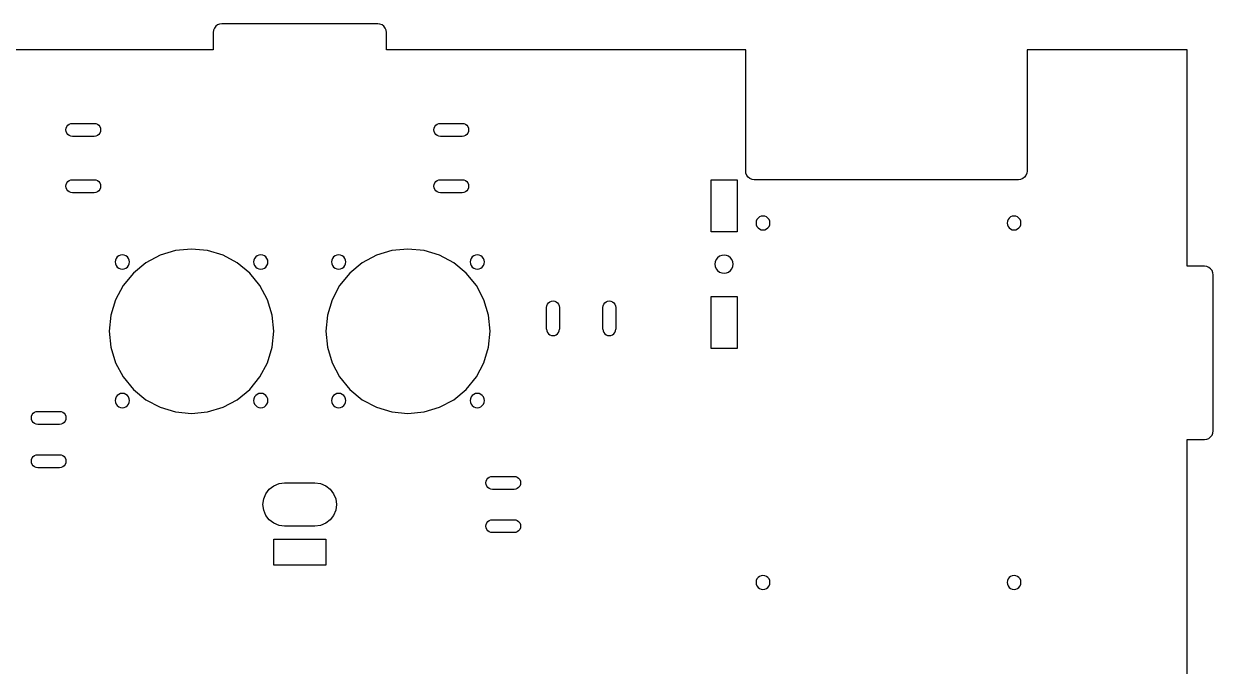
# Model space of a CAD drawing. Header units: metres. Extents: x 1328 to 1750, y -1560 to -1144.
# Drawn here: x 1475.1 to 1749.9, y -1292.3 to -1143.9 of the extents above; entities that cross this region are included whole.
import ezdxf

# ---------------------------------------------------------------- set-up
doc = ezdxf.new("R2010")
doc.units = ezdxf.units.M

msp = doc.modelspace()

# ---------------------------------------------------------------- linework, layer by layer
for p, q in [((1518.97, -1145.4, 0), (1518.9, -1145.92, 0)), ((1519.17, -1144.92, 0), (1518.97, -1145.4, 0)), ((1519.49, -1144.5, 0), (1519.17, -1144.92, 0)), ((1519.9, -1144.19, 0), (1519.49, -1144.5, 0)), ((1520.38, -1143.99, 0), (1519.9, -1144.19, 0)), ((1520.9, -1143.92, 0), (1520.38, -1143.99, 0)), ((1556.9, -1143.92, 0), (1520.9, -1143.92, 0)), ((1557.42, -1143.99, 0), (1556.9, -1143.92, 0)), ((1557.9, -1144.19, 0), (1557.42, -1143.99, 0)), ((1558.31, -1144.5, 0), (1557.9, -1144.19, 0)), ((1558.63, -1144.92, 0), (1558.31, -1144.5, 0)), ((1558.83, -1145.4, 0), (1558.63, -1144.92, 0)), ((1558.9, -1145.92, 0), (1558.83, -1145.4, 0)), ((1518.9, -1145.92, 0), (1518.9, -1149.92, 0)), ((1558.9, -1149.92, 0), (1558.9, -1145.92, 0)), ((1518.9, -1149.92, 0), (1333.9, -1149.92)), ((1641.9, -1149.92, 0), (1558.9, -1149.92, 0)), ((1641.9, -1177.92, 0), (1641.9, -1149.92, 0)), ((1743.9, -1149.92, 0), (1706.9, -1149.92, 0)), ((1706.9, -1149.92, 0), (1706.9, -1177.92, 0)), ((1743.9, -1199.92, 0), (1743.9, -1149.92, 0)), ((1484.95, -1168.03), (1485.1, -1167.67)), ((1485.1, -1167.67), (1485.34, -1167.36)), ((1485.34, -1167.36), (1485.65, -1167.12)), ((1485.65, -1167.12), (1486.01, -1166.97)), ((1486.01, -1166.97), (1486.4, -1166.92)), ((1486.4, -1166.92), (1491.4, -1166.92)), ((1491.4, -1166.92), (1491.79, -1166.97, 0)), ((1491.79, -1166.97, 0), (1492.15, -1167.12, 0)), ((1492.15, -1167.12, 0), (1492.46, -1167.36, 0)), ((1492.46, -1167.36, 0), (1492.7, -1167.67, 0)), ((1492.7, -1167.67, 0), (1492.85, -1168.03, 0)), ((1569.95, -1168.03, 0), (1570.1, -1167.67, 0)), ((1570.1, -1167.67, 0), (1570.34, -1167.36, 0)), ((1570.34, -1167.36, 0), (1570.65, -1167.12, 0)), ((1570.65, -1167.12, 0), (1571.01, -1166.97, 0)), ((1571.01, -1166.97, 0), (1571.4, -1166.92, 0)), ((1571.4, -1166.92, 0), (1576.4, -1166.92, 0)), ((1576.4, -1166.92, 0), (1576.79, -1166.97, 0)), ((1576.79, -1166.97, 0), (1577.15, -1167.12, 0)), ((1577.15, -1167.12, 0), (1577.46, -1167.36, 0)), ((1577.46, -1167.36, 0), (1577.7, -1167.67, 0)), ((1577.7, -1167.67, 0), (1577.85, -1168.03, 0)), ((1484.9, -1168.42), (1484.95, -1168.03)), ((1484.95, -1168.81), (1484.9, -1168.42)), ((1485.1, -1169.17), (1484.95, -1168.81)), ((1485.34, -1169.48), (1485.1, -1169.17)), ((1485.65, -1169.72), (1485.34, -1169.48)), ((1486.01, -1169.87), (1485.65, -1169.72)), ((1486.4, -1169.92), (1486.01, -1169.87)), ((1491.4, -1169.92), (1486.4, -1169.92)), ((1491.79, -1169.87, 0), (1491.4, -1169.92)), ((1492.15, -1169.72, 0), (1491.79, -1169.87, 0)), ((1492.46, -1169.48, 0), (1492.15, -1169.72, 0)), ((1492.7, -1169.17, 0), (1492.46, -1169.48, 0)), ((1492.85, -1168.81, 0), (1492.7, -1169.17, 0)), ((1492.85, -1168.03, 0), (1492.9, -1168.42, 0)), ((1492.9, -1168.42, 0), (1492.85, -1168.81, 0)), ((1569.9, -1168.42, 0), (1569.95, -1168.03, 0)), ((1569.95, -1168.81, 0), (1569.9, -1168.42, 0)), ((1570.1, -1169.17, 0), (1569.95, -1168.81, 0)), ((1570.34, -1169.48, 0), (1570.1, -1169.17, 0)), ((1570.65, -1169.72, 0), (1570.34, -1169.48, 0)), ((1571.01, -1169.87, 0), (1570.65, -1169.72, 0)), ((1571.4, -1169.92, 0), (1571.01, -1169.87, 0)), ((1576.4, -1169.92, 0), (1571.4, -1169.92, 0)), ((1576.79, -1169.87, 0), (1576.4, -1169.92, 0)), ((1577.15, -1169.72, 0), (1576.79, -1169.87, 0)), ((1577.46, -1169.48, 0), (1577.15, -1169.72, 0)), ((1577.7, -1169.17, 0), (1577.46, -1169.48, 0)), ((1577.85, -1168.81, 0), (1577.7, -1169.17, 0)), ((1577.85, -1168.03, 0), (1577.9, -1168.42, 0)), ((1577.9, -1168.42, 0), (1577.85, -1168.81, 0)), ((1641.97, -1178.43, 0), (1641.9, -1177.92, 0)), ((1642.17, -1178.92, 0), (1641.97, -1178.43, 0)), ((1706.83, -1178.43, 0), (1706.63, -1178.92, 0)), ((1706.9, -1177.92, 0), (1706.83, -1178.43, 0)), ((1484.9, -1181.42), (1484.95, -1181.03)), ((1484.95, -1181.81), (1484.9, -1181.42)), ((1484.95, -1181.03), (1485.1, -1180.67)), ((1485.1, -1180.67), (1485.34, -1180.36)), ((1485.34, -1180.36), (1485.65, -1180.12)), ((1485.65, -1180.12), (1486.01, -1179.97)), ((1486.01, -1179.97), (1486.4, -1179.92)), ((1486.4, -1179.92), (1491.4, -1179.92)), ((1491.4, -1179.92), (1491.79, -1179.97, 0)), ((1491.79, -1179.97, 0), (1492.15, -1180.12, 0)), ((1492.15, -1180.12, 0), (1492.46, -1180.36, 0)), ((1492.46, -1180.36, 0), (1492.7, -1180.67, 0)), ((1492.7, -1180.67, 0), (1492.85, -1181.03, 0)), ((1492.85, -1181.03, 0), (1492.9, -1181.42, 0)), ((1492.9, -1181.42, 0), (1492.85, -1181.81, 0)), ((1569.9, -1181.42, 0), (1569.95, -1181.03, 0)), ((1569.95, -1181.81, 0), (1569.9, -1181.42, 0)), ((1569.95, -1181.03, 0), (1570.1, -1180.67, 0)), ((1570.1, -1180.67, 0), (1570.34, -1180.36, 0)), ((1570.34, -1180.36, 0), (1570.65, -1180.12, 0)), ((1570.65, -1180.12, 0), (1571.01, -1179.97, 0)), ((1571.01, -1179.97, 0), (1571.4, -1179.92, 0)), ((1571.4, -1179.92, 0), (1576.4, -1179.92, 0)), ((1576.4, -1179.92, 0), (1576.79, -1179.97, 0)), ((1576.79, -1179.97, 0), (1577.15, -1180.12, 0)), ((1577.15, -1180.12, 0), (1577.46, -1180.36, 0)), ((1577.46, -1180.36, 0), (1577.7, -1180.67, 0)), ((1577.7, -1180.67, 0), (1577.85, -1181.03, 0)), ((1577.85, -1181.03, 0), (1577.9, -1181.42, 0)), ((1577.9, -1181.42, 0), (1577.85, -1181.81, 0)), ((1633.9, -1191.92, 0), (1633.9, -1179.92, 0)), ((1633.9, -1179.92, 0), (1639.9, -1179.92, 0)), ((1639.9, -1179.92, 0), (1639.9, -1191.92, 0)), ((1642.49, -1179.33, 0), (1642.17, -1178.92, 0)), ((1642.9, -1179.65, 0), (1642.49, -1179.33, 0)), ((1643.38, -1179.85, 0), (1642.9, -1179.65, 0)), ((1643.9, -1179.92, 0), (1643.38, -1179.85, 0)), ((1704.9, -1179.92, 0), (1643.9, -1179.92, 0)), ((1705.42, -1179.85, 0), (1704.9, -1179.92, 0)), ((1705.9, -1179.65, 0), (1705.42, -1179.85, 0)), ((1706.31, -1179.33, 0), (1705.9, -1179.65, 0)), ((1706.63, -1178.92, 0), (1706.31, -1179.33, 0)), ((1485.1, -1182.17), (1484.95, -1181.81)), ((1485.34, -1182.48), (1485.1, -1182.17)), ((1485.65, -1182.72), (1485.34, -1182.48)), ((1486.01, -1182.87), (1485.65, -1182.72)), ((1486.4, -1182.92), (1486.01, -1182.87)), ((1491.4, -1182.92), (1486.4, -1182.92)), ((1491.79, -1182.87, 0), (1491.4, -1182.92)), ((1492.15, -1182.72, 0), (1491.79, -1182.87, 0)), ((1492.46, -1182.48, 0), (1492.15, -1182.72, 0)), ((1492.7, -1182.17, 0), (1492.46, -1182.48, 0)), ((1492.85, -1181.81, 0), (1492.7, -1182.17, 0)), ((1570.1, -1182.17, 0), (1569.95, -1181.81, 0)), ((1570.34, -1182.48, 0), (1570.1, -1182.17, 0)), ((1570.65, -1182.72, 0), (1570.34, -1182.48, 0)), ((1571.01, -1182.87, 0), (1570.65, -1182.72, 0)), ((1571.4, -1182.92, 0), (1571.01, -1182.87, 0)), ((1576.4, -1182.92, 0), (1571.4, -1182.92, 0)), ((1576.79, -1182.87, 0), (1576.4, -1182.92, 0)), ((1577.15, -1182.72, 0), (1576.79, -1182.87, 0)), ((1577.46, -1182.48, 0), (1577.15, -1182.72, 0)), ((1577.7, -1182.17, 0), (1577.46, -1182.48, 0)), ((1577.85, -1181.81, 0), (1577.7, -1182.17, 0)), ((1644.35, -1189.5, 0), (1644.3, -1189.92, 0)), ((1644.51, -1189.12, 0), (1644.35, -1189.5, 0)), ((1644.77, -1188.79, 0), (1644.51, -1189.12, 0)), ((1645.1, -1188.53, 0), (1644.77, -1188.79, 0)), ((1645.49, -1188.37, 0), (1645.1, -1188.53, 0)), ((1645.9, -1188.32, 0), (1645.49, -1188.37, 0)), ((1646.31, -1188.37, 0), (1645.9, -1188.32, 0)), ((1646.7, -1188.53, 0), (1646.31, -1188.37, 0)), ((1647.03, -1188.79, 0), (1646.7, -1188.53, 0)), ((1647.29, -1189.12, 0), (1647.03, -1188.79, 0)), ((1647.45, -1189.5, 0), (1647.29, -1189.12, 0)), ((1647.5, -1189.92, 0), (1647.45, -1189.5, 0)), ((1702.35, -1189.5, 0), (1702.3, -1189.92, 0)), ((1702.51, -1189.12, 0), (1702.35, -1189.5, 0)), ((1702.77, -1188.79, 0), (1702.51, -1189.12, 0)), ((1703.1, -1188.53, 0), (1702.77, -1188.79, 0)), ((1703.49, -1188.37, 0), (1703.1, -1188.53, 0)), ((1703.9, -1188.32, 0), (1703.49, -1188.37, 0)), ((1704.31, -1188.37, 0), (1703.9, -1188.32, 0)), ((1704.7, -1188.53, 0), (1704.31, -1188.37, 0)), ((1705.03, -1188.79, 0), (1704.7, -1188.53, 0)), ((1705.29, -1189.12, 0), (1705.03, -1188.79, 0)), ((1705.45, -1189.5, 0), (1705.29, -1189.12, 0)), ((1705.5, -1189.92, 0), (1705.45, -1189.5, 0)), ((1639.9, -1191.92, 0), (1633.9, -1191.92, 0)), ((1644.3, -1189.92, 0), (1644.35, -1190.33, 0)), ((1644.35, -1190.33, 0), (1644.51, -1190.72, 0)), ((1644.51, -1190.72, 0), (1644.77, -1191.05, 0)), ((1644.77, -1191.05, 0), (1645.1, -1191.3, 0)), ((1645.1, -1191.3, 0), (1645.49, -1191.46, 0)), ((1645.49, -1191.46, 0), (1645.9, -1191.52, 0)), ((1645.9, -1191.52, 0), (1646.31, -1191.46, 0)), ((1646.31, -1191.46, 0), (1646.7, -1191.3, 0)), ((1646.7, -1191.3, 0), (1647.03, -1191.05, 0)), ((1647.03, -1191.05, 0), (1647.29, -1190.72, 0)), ((1647.29, -1190.72, 0), (1647.45, -1190.33, 0)), ((1647.45, -1190.33, 0), (1647.5, -1189.92, 0)), ((1702.3, -1189.92, 0), (1702.35, -1190.33, 0)), ((1702.35, -1190.33, 0), (1702.51, -1190.72, 0)), ((1702.51, -1190.72, 0), (1702.77, -1191.05, 0)), ((1702.77, -1191.05, 0), (1703.1, -1191.3, 0)), ((1703.1, -1191.3, 0), (1703.49, -1191.46, 0)), ((1703.49, -1191.46, 0), (1703.9, -1191.52, 0)), ((1703.9, -1191.52, 0), (1704.31, -1191.46, 0)), ((1704.31, -1191.46, 0), (1704.7, -1191.3, 0)), ((1704.7, -1191.3, 0), (1705.03, -1191.05, 0)), ((1705.03, -1191.05, 0), (1705.29, -1190.72, 0)), ((1705.29, -1190.72, 0), (1705.45, -1190.33, 0)), ((1705.45, -1190.33, 0), (1705.5, -1189.92, 0)), ((1496.73, -1197.75, 0), (1496.47, -1198.09, 0)), ((1497.08, -1197.49, 0), (1496.73, -1197.75, 0)), ((1497.47, -1197.32, 0), (1497.08, -1197.49, 0)), ((1497.9, -1197.27, 0), (1497.47, -1197.32, 0)), ((1498.33, -1197.32, 0), (1497.9, -1197.27, 0)), ((1498.73, -1197.49, 0), (1498.33, -1197.32, 0)), ((1499.07, -1197.75, 0), (1498.73, -1197.49, 0)), ((1499.33, -1198.09, 0), (1499.07, -1197.75, 0)), ((1506.63, -1197.36, 0), (1503.34, -1199.12, 0)), ((1510.19, -1196.28, 0), (1506.63, -1197.36, 0)), ((1513.9, -1195.92, 0), (1510.19, -1196.28, 0)), ((1517.61, -1196.28, 0), (1513.9, -1195.92, 0)), ((1521.17, -1197.36, 0), (1517.61, -1196.28, 0)), ((1524.46, -1199.12, 0), (1521.17, -1197.36, 0)), ((1528.73, -1197.75, 0), (1528.47, -1198.09, 0)), ((1529.08, -1197.49, 0), (1528.73, -1197.75, 0)), ((1529.47, -1197.32, 0), (1529.08, -1197.49, 0)), ((1529.9, -1197.27, 0), (1529.47, -1197.32, 0)), ((1530.33, -1197.32, 0), (1529.9, -1197.27, 0)), ((1530.73, -1197.49, 0), (1530.33, -1197.32, 0)), ((1531.07, -1197.75, 0), (1530.73, -1197.49, 0)), ((1531.33, -1198.09, 0), (1531.07, -1197.75, 0)), ((1546.73, -1197.75, 0), (1546.47, -1198.09, 0)), ((1547.08, -1197.49, 0), (1546.73, -1197.75, 0)), ((1547.47, -1197.32, 0), (1547.08, -1197.49, 0)), ((1547.9, -1197.27, 0), (1547.47, -1197.32, 0)), ((1548.33, -1197.32, 0), (1547.9, -1197.27, 0)), ((1548.73, -1197.49, 0), (1548.33, -1197.32, 0)), ((1549.07, -1197.75, 0), (1548.73, -1197.49, 0)), ((1549.33, -1198.09, 0), (1549.07, -1197.75, 0)), ((1556.63, -1197.36, 0), (1553.34, -1199.12, 0)), ((1560.19, -1196.28, 0), (1556.63, -1197.36, 0)), ((1563.9, -1195.92, 0), (1560.19, -1196.28, 0)), ((1567.61, -1196.28, 0), (1563.9, -1195.92, 0)), ((1571.17, -1197.36, 0), (1567.61, -1196.28, 0)), ((1574.46, -1199.12, 0), (1571.17, -1197.36, 0)), ((1578.73, -1197.75, 0), (1578.47, -1198.09, 0)), ((1579.08, -1197.49, 0), (1578.73, -1197.75, 0)), ((1579.47, -1197.32, 0), (1579.08, -1197.49, 0)), ((1579.9, -1197.27, 0), (1579.47, -1197.32, 0)), ((1580.33, -1197.32, 0), (1579.9, -1197.27, 0)), ((1580.73, -1197.49, 0), (1580.33, -1197.32, 0)), ((1581.07, -1197.75, 0), (1580.73, -1197.49, 0)), ((1581.33, -1198.09, 0), (1581.07, -1197.75, 0)), ((1635.85, -1197.6, 0), (1635.42, -1197.93, 0)), ((1636.36, -1197.39, 0), (1635.85, -1197.6, 0)), ((1636.9, -1197.32, 0), (1636.36, -1197.39, 0)), ((1637.44, -1197.39, 0), (1636.9, -1197.32, 0)), ((1637.95, -1197.6, 0), (1637.44, -1197.39, 0)), ((1638.38, -1197.93, 0), (1637.95, -1197.6, 0)), ((1496.31, -1198.49, 0), (1496.25, -1198.92, 0)), ((1496.25, -1198.92, 0), (1496.31, -1199.34, 0)), ((1496.47, -1198.09, 0), (1496.31, -1198.49, 0)), ((1496.31, -1199.34, 0), (1496.47, -1199.74, 0)), ((1496.47, -1199.74, 0), (1496.73, -1200.08, 0)), ((1496.73, -1200.08, 0), (1497.08, -1200.35, 0)), ((1497.08, -1200.35, 0), (1497.47, -1200.51, 0)), ((1497.47, -1200.51, 0), (1497.9, -1200.57, 0)), ((1497.9, -1200.57, 0), (1498.33, -1200.51, 0)), ((1498.33, -1200.51, 0), (1498.73, -1200.35, 0)), ((1498.73, -1200.35, 0), (1499.07, -1200.08, 0)), ((1499.07, -1200.08, 0), (1499.33, -1199.74, 0)), ((1499.49, -1198.49, 0), (1499.33, -1198.09, 0)), ((1499.33, -1199.74, 0), (1499.49, -1199.34, 0)), ((1499.55, -1198.92, 0), (1499.49, -1198.49, 0)), ((1499.49, -1199.34, 0), (1499.55, -1198.92, 0)), ((1503.34, -1199.12, 0), (1500.46, -1201.48, 0)), ((1527.34, -1201.48, 0), (1524.46, -1199.12, 0)), ((1528.31, -1198.49, 0), (1528.25, -1198.92, 0)), ((1528.25, -1198.92, 0), (1528.31, -1199.34, 0)), ((1528.47, -1198.09, 0), (1528.31, -1198.49, 0)), ((1528.31, -1199.34, 0), (1528.47, -1199.74, 0)), ((1528.47, -1199.74, 0), (1528.73, -1200.08, 0)), ((1528.73, -1200.08, 0), (1529.08, -1200.35, 0)), ((1529.08, -1200.35, 0), (1529.47, -1200.51, 0)), ((1529.47, -1200.51, 0), (1529.9, -1200.57, 0)), ((1529.9, -1200.57, 0), (1530.33, -1200.51, 0)), ((1530.33, -1200.51, 0), (1530.73, -1200.35, 0)), ((1530.73, -1200.35, 0), (1531.07, -1200.08, 0)), ((1531.07, -1200.08, 0), (1531.33, -1199.74, 0)), ((1531.49, -1198.49, 0), (1531.33, -1198.09, 0)), ((1531.33, -1199.74, 0), (1531.49, -1199.34, 0)), ((1531.55, -1198.92, 0), (1531.49, -1198.49, 0)), ((1531.49, -1199.34, 0), (1531.55, -1198.92, 0)), ((1546.31, -1198.49, 0), (1546.25, -1198.92, 0)), ((1546.25, -1198.92, 0), (1546.31, -1199.34, 0)), ((1546.47, -1198.09, 0), (1546.31, -1198.49, 0)), ((1546.31, -1199.34, 0), (1546.47, -1199.74, 0)), ((1546.47, -1199.74, 0), (1546.73, -1200.08, 0)), ((1546.73, -1200.08, 0), (1547.08, -1200.35, 0)), ((1547.08, -1200.35, 0), (1547.47, -1200.51, 0)), ((1547.47, -1200.51, 0), (1547.9, -1200.57, 0)), ((1547.9, -1200.57, 0), (1548.33, -1200.51, 0)), ((1548.33, -1200.51, 0), (1548.73, -1200.35, 0)), ((1548.73, -1200.35, 0), (1549.07, -1200.08, 0)), ((1549.07, -1200.08, 0), (1549.33, -1199.74, 0)), ((1549.49, -1198.49, 0), (1549.33, -1198.09, 0)), ((1549.33, -1199.74, 0), (1549.49, -1199.34, 0)), ((1549.55, -1198.92, 0), (1549.49, -1198.49, 0)), ((1549.49, -1199.34, 0), (1549.55, -1198.92, 0)), ((1553.34, -1199.12, 0), (1550.46, -1201.48, 0)), ((1577.34, -1201.48, 0), (1574.46, -1199.12, 0)), ((1578.31, -1198.49, 0), (1578.25, -1198.92, 0)), ((1578.25, -1198.92, 0), (1578.31, -1199.34, 0)), ((1578.47, -1198.09, 0), (1578.31, -1198.49, 0)), ((1578.31, -1199.34, 0), (1578.47, -1199.74, 0)), ((1578.47, -1199.74, 0), (1578.73, -1200.08, 0)), ((1578.73, -1200.08, 0), (1579.08, -1200.35, 0)), ((1579.08, -1200.35, 0), (1579.47, -1200.51, 0)), ((1579.47, -1200.51, 0), (1579.9, -1200.57, 0)), ((1579.9, -1200.57, 0), (1580.33, -1200.51, 0)), ((1580.33, -1200.51, 0), (1580.73, -1200.35, 0)), ((1580.73, -1200.35, 0), (1581.07, -1200.08, 0)), ((1581.07, -1200.08, 0), (1581.33, -1199.74, 0)), ((1581.49, -1198.49, 0), (1581.33, -1198.09, 0)), ((1581.33, -1199.74, 0), (1581.49, -1199.34, 0)), ((1581.55, -1198.92, 0), (1581.49, -1198.49, 0)), ((1581.49, -1199.34, 0), (1581.55, -1198.92, 0)), ((1634.87, -1198.87, 0), (1634.8, -1199.42, 0)), ((1634.8, -1199.42, 0), (1634.87, -1199.96, 0)), ((1635.08, -1198.37, 0), (1634.87, -1198.87, 0)), ((1634.87, -1199.96, 0), (1635.08, -1200.47, 0)), ((1635.42, -1197.93, 0), (1635.08, -1198.37, 0)), ((1635.08, -1200.47, 0), (1635.42, -1200.9, 0)), ((1638.72, -1198.37, 0), (1638.38, -1197.93, 0)), ((1638.38, -1200.9, 0), (1638.72, -1200.47, 0)), ((1638.93, -1198.87, 0), (1638.72, -1198.37, 0)), ((1638.72, -1200.47, 0), (1638.93, -1199.96, 0)), ((1639, -1199.42, 0), (1638.93, -1198.87, 0)), ((1638.93, -1199.96, 0), (1639, -1199.42, 0)), ((1747.9, -1199.92, 0), (1743.9, -1199.92, 0)), ((1748.42, -1199.99, 0), (1747.9, -1199.92, 0)), ((1748.9, -1200.19, 0), (1748.42, -1199.99, 0)), ((1749.31, -1200.5, 0), (1748.9, -1200.19, 0)), ((1749.63, -1200.92, 0), (1749.31, -1200.5, 0)), ((1500.46, -1201.48, 0), (1498.1, -1204.36, 0)), ((1529.7, -1204.36, 0), (1527.34, -1201.48, 0)), ((1550.46, -1201.48, 0), (1548.1, -1204.36, 0)), ((1579.7, -1204.36, 0), (1577.34, -1201.48, 0)), ((1635.42, -1200.9, 0), (1635.85, -1201.24, 0)), ((1635.85, -1201.24, 0), (1636.36, -1201.45, 0)), ((1636.36, -1201.45, 0), (1636.9, -1201.52, 0)), ((1636.9, -1201.52, 0), (1637.44, -1201.45, 0)), ((1637.44, -1201.45, 0), (1637.95, -1201.24, 0)), ((1637.95, -1201.24, 0), (1638.38, -1200.9, 0)), ((1749.83, -1201.4, 0), (1749.63, -1200.92, 0)), ((1749.9, -1201.92, 0), (1749.83, -1201.4, 0)), ((1749.9, -1237.92, 0), (1749.9, -1201.92, 0)), ((1498.1, -1204.36, 0), (1496.35, -1207.65, 0)), ((1531.45, -1207.65, 0), (1529.7, -1204.36, 0)), ((1548.1, -1204.36, 0), (1546.35, -1207.65, 0)), ((1581.45, -1207.65, 0), (1579.7, -1204.36, 0)), ((1496.35, -1207.65, 0), (1495.27, -1211.21, 0)), ((1532.53, -1211.21, 0), (1531.45, -1207.65, 0)), ((1546.35, -1207.65, 0), (1545.27, -1211.21, 0)), ((1582.53, -1211.21, 0), (1581.45, -1207.65, 0)), ((1595.95, -1209.03, 0), (1596.1, -1208.67, 0)), ((1596.1, -1208.67, 0), (1596.34, -1208.36, 0)), ((1596.34, -1208.36, 0), (1596.65, -1208.12, 0)), ((1596.65, -1208.12, 0), (1597.01, -1207.97, 0)), ((1597.01, -1207.97, 0), (1597.4, -1207.92, 0)), ((1597.4, -1207.92, 0), (1597.79, -1207.97, 0)), ((1597.79, -1207.97, 0), (1598.15, -1208.12, 0)), ((1598.15, -1208.12, 0), (1598.46, -1208.36, 0)), ((1598.46, -1208.36, 0), (1598.7, -1208.67, 0)), ((1598.7, -1208.67, 0), (1598.85, -1209.03, 0)), ((1608.95, -1209.03, 0), (1609.1, -1208.67, 0)), ((1609.1, -1208.67, 0), (1609.34, -1208.36, 0)), ((1609.34, -1208.36, 0), (1609.65, -1208.12, 0)), ((1609.65, -1208.12, 0), (1610.01, -1207.97, 0)), ((1610.01, -1207.97, 0), (1610.4, -1207.92, 0)), ((1610.4, -1207.92, 0), (1610.79, -1207.97, 0)), ((1610.79, -1207.97, 0), (1611.15, -1208.12, 0)), ((1611.15, -1208.12, 0), (1611.46, -1208.36, 0)), ((1611.46, -1208.36, 0), (1611.7, -1208.67, 0)), ((1611.7, -1208.67, 0), (1611.85, -1209.03, 0)), ((1633.9, -1218.92, 0), (1633.9, -1206.92, 0)), ((1633.9, -1206.92, 0), (1639.9, -1206.92, 0)), ((1639.9, -1206.92, 0), (1639.9, -1218.92, 0)), ((1495.27, -1211.21, 0), (1494.9, -1214.92, 0)), ((1532.9, -1214.92, 0), (1532.53, -1211.21, 0)), ((1545.27, -1211.21, 0), (1544.9, -1214.92, 0)), ((1582.9, -1214.92, 0), (1582.53, -1211.21, 0)), ((1595.9, -1209.42, 0), (1595.95, -1209.03, 0)), ((1595.9, -1214.42, 0), (1595.9, -1209.42, 0)), ((1598.85, -1209.03, 0), (1598.9, -1209.42, 0)), ((1598.9, -1209.42, 0), (1598.9, -1214.42, 0)), ((1608.9, -1209.42, 0), (1608.95, -1209.03, 0)), ((1608.9, -1214.42, 0), (1608.9, -1209.42, 0)), ((1611.85, -1209.03, 0), (1611.9, -1209.42, 0)), ((1611.9, -1209.42, 0), (1611.9, -1214.42, 0)), ((1494.9, -1214.92, 0), (1495.27, -1218.62, 0)), ((1532.53, -1218.62, 0), (1532.9, -1214.92, 0)), ((1544.9, -1214.92, 0), (1545.27, -1218.62, 0)), ((1582.53, -1218.62, 0), (1582.9, -1214.92, 0)), ((1595.9, -1214.42, 0), (1595.95, -1214.81, 0)), ((1595.95, -1214.81, 0), (1596.1, -1215.17, 0)), ((1596.1, -1215.17, 0), (1596.34, -1215.48, 0)), ((1596.34, -1215.48, 0), (1596.65, -1215.72, 0)), ((1596.65, -1215.72, 0), (1597.01, -1215.87, 0)), ((1597.01, -1215.87, 0), (1597.4, -1215.92, 0)), ((1597.4, -1215.92, 0), (1597.79, -1215.87, 0)), ((1597.79, -1215.87, 0), (1598.15, -1215.72, 0)), ((1598.15, -1215.72, 0), (1598.46, -1215.48, 0)), ((1598.46, -1215.48, 0), (1598.7, -1215.17, 0)), ((1598.7, -1215.17, 0), (1598.85, -1214.81, 0)), ((1598.85, -1214.81, 0), (1598.9, -1214.42, 0)), ((1608.9, -1214.42, 0), (1608.95, -1214.81, 0)), ((1608.95, -1214.81, 0), (1609.1, -1215.17, 0)), ((1609.1, -1215.17, 0), (1609.34, -1215.48, 0)), ((1609.34, -1215.48, 0), (1609.65, -1215.72, 0)), ((1609.65, -1215.72, 0), (1610.01, -1215.87, 0)), ((1610.01, -1215.87, 0), (1610.4, -1215.92, 0)), ((1610.4, -1215.92, 0), (1610.79, -1215.87, 0)), ((1610.79, -1215.87, 0), (1611.15, -1215.72, 0)), ((1611.15, -1215.72, 0), (1611.46, -1215.48, 0)), ((1611.46, -1215.48, 0), (1611.7, -1215.17, 0)), ((1611.7, -1215.17, 0), (1611.85, -1214.81, 0)), ((1611.85, -1214.81, 0), (1611.9, -1214.42, 0)), ((1495.27, -1218.62, 0), (1496.35, -1222.19, 0)), ((1531.45, -1222.19, 0), (1532.53, -1218.62, 0)), ((1545.27, -1218.62, 0), (1546.35, -1222.19, 0)), ((1581.45, -1222.19, 0), (1582.53, -1218.62, 0)), ((1639.9, -1218.92, 0), (1633.9, -1218.92, 0)), ((1496.35, -1222.19, 0), (1498.1, -1225.47, 0)), ((1529.7, -1225.47, 0), (1531.45, -1222.19, 0)), ((1546.35, -1222.19, 0), (1548.1, -1225.47, 0)), ((1579.7, -1225.47, 0), (1581.45, -1222.19, 0)), ((1498.1, -1225.47, 0), (1500.46, -1228.35, 0)), ((1527.34, -1228.35, 0), (1529.7, -1225.47, 0)), ((1548.1, -1225.47, 0), (1550.46, -1228.35, 0)), ((1577.34, -1228.35, 0), (1579.7, -1225.47, 0)), ((1496.31, -1230.49, 0), (1496.25, -1230.92, 0)), ((1496.47, -1230.09, 0), (1496.31, -1230.49, 0)), ((1496.73, -1229.75, 0), (1496.47, -1230.09, 0)), ((1497.08, -1229.49, 0), (1496.73, -1229.75, 0)), ((1497.47, -1229.32, 0), (1497.08, -1229.49, 0)), ((1497.9, -1229.27, 0), (1497.47, -1229.32, 0)), ((1498.33, -1229.32, 0), (1497.9, -1229.27, 0)), ((1498.73, -1229.49, 0), (1498.33, -1229.32, 0)), ((1499.07, -1229.75, 0), (1498.73, -1229.49, 0)), ((1499.33, -1230.09, 0), (1499.07, -1229.75, 0)), ((1499.49, -1230.49, 0), (1499.33, -1230.09, 0)), ((1499.55, -1230.92, 0), (1499.49, -1230.49, 0)), ((1500.46, -1228.35, 0), (1503.34, -1230.72, 0)), ((1503.34, -1230.72, 0), (1506.63, -1232.47, 0)), ((1521.17, -1232.47, 0), (1524.46, -1230.72, 0)), ((1524.46, -1230.72, 0), (1527.34, -1228.35, 0)), ((1528.31, -1230.49, 0), (1528.25, -1230.92, 0)), ((1528.47, -1230.09, 0), (1528.31, -1230.49, 0)), ((1528.73, -1229.75, 0), (1528.47, -1230.09, 0)), ((1529.08, -1229.49, 0), (1528.73, -1229.75, 0)), ((1529.47, -1229.32, 0), (1529.08, -1229.49, 0)), ((1529.9, -1229.27, 0), (1529.47, -1229.32, 0)), ((1530.33, -1229.32, 0), (1529.9, -1229.27, 0)), ((1530.73, -1229.49, 0), (1530.33, -1229.32, 0)), ((1531.07, -1229.75, 0), (1530.73, -1229.49, 0)), ((1531.33, -1230.09, 0), (1531.07, -1229.75, 0)), ((1531.49, -1230.49, 0), (1531.33, -1230.09, 0)), ((1531.55, -1230.92, 0), (1531.49, -1230.49, 0)), ((1546.31, -1230.49, 0), (1546.25, -1230.92, 0)), ((1546.47, -1230.09, 0), (1546.31, -1230.49, 0)), ((1546.73, -1229.75, 0), (1546.47, -1230.09, 0)), ((1547.08, -1229.49, 0), (1546.73, -1229.75, 0)), ((1547.47, -1229.32, 0), (1547.08, -1229.49, 0)), ((1547.9, -1229.27, 0), (1547.47, -1229.32, 0)), ((1548.33, -1229.32, 0), (1547.9, -1229.27, 0)), ((1548.73, -1229.49, 0), (1548.33, -1229.32, 0)), ((1549.07, -1229.75, 0), (1548.73, -1229.49, 0)), ((1549.33, -1230.09, 0), (1549.07, -1229.75, 0)), ((1549.49, -1230.49, 0), (1549.33, -1230.09, 0)), ((1549.55, -1230.92, 0), (1549.49, -1230.49, 0)), ((1550.46, -1228.35, 0), (1553.34, -1230.72, 0)), ((1553.34, -1230.72, 0), (1556.63, -1232.47, 0)), ((1571.17, -1232.47, 0), (1574.46, -1230.72, 0)), ((1574.46, -1230.72, 0), (1577.34, -1228.35, 0)), ((1578.31, -1230.49, 0), (1578.25, -1230.92, 0)), ((1578.47, -1230.09, 0), (1578.31, -1230.49, 0)), ((1578.73, -1229.75, 0), (1578.47, -1230.09, 0)), ((1579.08, -1229.49, 0), (1578.73, -1229.75, 0)), ((1579.47, -1229.32, 0), (1579.08, -1229.49, 0)), ((1579.9, -1229.27, 0), (1579.47, -1229.32, 0)), ((1580.33, -1229.32, 0), (1579.9, -1229.27, 0)), ((1580.73, -1229.49, 0), (1580.33, -1229.32, 0)), ((1581.07, -1229.75, 0), (1580.73, -1229.49, 0)), ((1581.33, -1230.09, 0), (1581.07, -1229.75, 0)), ((1581.49, -1230.49, 0), (1581.33, -1230.09, 0)), ((1581.55, -1230.92, 0), (1581.49, -1230.49, 0)), ((1477.34, -1233.86), (1477.65, -1233.62)), ((1477.65, -1233.62), (1478.01, -1233.47)), ((1478.01, -1233.47), (1478.4, -1233.42)), ((1478.4, -1233.42), (1483.4, -1233.42)), ((1483.4, -1233.42), (1483.79, -1233.47)), ((1483.79, -1233.47), (1484.15, -1233.62)), ((1484.15, -1233.62), (1484.46, -1233.86)), ((1496.25, -1230.92, 0), (1496.31, -1231.34, 0)), ((1496.31, -1231.34, 0), (1496.47, -1231.74, 0)), ((1496.47, -1231.74, 0), (1496.73, -1232.08, 0)), ((1496.73, -1232.08, 0), (1497.08, -1232.35, 0)), ((1497.08, -1232.35, 0), (1497.47, -1232.51, 0)), ((1497.47, -1232.51, 0), (1497.9, -1232.57, 0)), ((1497.9, -1232.57, 0), (1498.33, -1232.51, 0)), ((1498.33, -1232.51, 0), (1498.73, -1232.35, 0)), ((1498.73, -1232.35, 0), (1499.07, -1232.08, 0)), ((1499.07, -1232.08, 0), (1499.33, -1231.74, 0)), ((1499.33, -1231.74, 0), (1499.49, -1231.34, 0)), ((1499.49, -1231.34, 0), (1499.55, -1230.92, 0)), ((1506.63, -1232.47, 0), (1510.19, -1233.55, 0)), ((1510.19, -1233.55, 0), (1513.9, -1233.92, 0)), ((1513.9, -1233.92, 0), (1517.61, -1233.55, 0)), ((1517.61, -1233.55, 0), (1521.17, -1232.47, 0)), ((1528.25, -1230.92, 0), (1528.31, -1231.34, 0)), ((1528.31, -1231.34, 0), (1528.47, -1231.74, 0)), ((1528.47, -1231.74, 0), (1528.73, -1232.08, 0)), ((1528.73, -1232.08, 0), (1529.08, -1232.35, 0)), ((1529.08, -1232.35, 0), (1529.47, -1232.51, 0)), ((1529.47, -1232.51, 0), (1529.9, -1232.57, 0)), ((1529.9, -1232.57, 0), (1530.33, -1232.51, 0)), ((1530.33, -1232.51, 0), (1530.73, -1232.35, 0)), ((1530.73, -1232.35, 0), (1531.07, -1232.08, 0)), ((1531.07, -1232.08, 0), (1531.33, -1231.74, 0)), ((1531.33, -1231.74, 0), (1531.49, -1231.34, 0)), ((1531.49, -1231.34, 0), (1531.55, -1230.92, 0)), ((1546.25, -1230.92, 0), (1546.31, -1231.34, 0)), ((1546.31, -1231.34, 0), (1546.47, -1231.74, 0)), ((1546.47, -1231.74, 0), (1546.73, -1232.08, 0)), ((1546.73, -1232.08, 0), (1547.08, -1232.35, 0)), ((1547.08, -1232.35, 0), (1547.47, -1232.51, 0)), ((1547.47, -1232.51, 0), (1547.9, -1232.57, 0)), ((1547.9, -1232.57, 0), (1548.33, -1232.51, 0)), ((1548.33, -1232.51, 0), (1548.73, -1232.35, 0)), ((1548.73, -1232.35, 0), (1549.07, -1232.08, 0)), ((1549.07, -1232.08, 0), (1549.33, -1231.74, 0)), ((1549.33, -1231.74, 0), (1549.49, -1231.34, 0)), ((1549.49, -1231.34, 0), (1549.55, -1230.92, 0)), ((1556.63, -1232.47, 0), (1560.19, -1233.55, 0)), ((1560.19, -1233.55, 0), (1563.9, -1233.92, 0)), ((1563.9, -1233.92, 0), (1567.61, -1233.55, 0)), ((1567.61, -1233.55, 0), (1571.17, -1232.47, 0)), ((1578.25, -1230.92, 0), (1578.31, -1231.34, 0)), ((1578.31, -1231.34, 0), (1578.47, -1231.74, 0)), ((1578.47, -1231.74, 0), (1578.73, -1232.08, 0)), ((1578.73, -1232.08, 0), (1579.08, -1232.35, 0)), ((1579.08, -1232.35, 0), (1579.47, -1232.51, 0)), ((1579.47, -1232.51, 0), (1579.9, -1232.57, 0)), ((1579.9, -1232.57, 0), (1580.33, -1232.51, 0)), ((1580.33, -1232.51, 0), (1580.73, -1232.35, 0)), ((1580.73, -1232.35, 0), (1581.07, -1232.08, 0)), ((1581.07, -1232.08, 0), (1581.33, -1231.74, 0)), ((1581.33, -1231.74, 0), (1581.49, -1231.34, 0)), ((1581.49, -1231.34, 0), (1581.55, -1230.92, 0)), ((1476.9, -1234.92), (1476.95, -1234.53)), ((1476.95, -1235.31), (1476.9, -1234.92)), ((1476.95, -1234.53), (1477.1, -1234.17)), ((1477.1, -1235.67), (1476.95, -1235.31)), ((1477.1, -1234.17), (1477.34, -1233.86)), ((1477.34, -1235.98), (1477.1, -1235.67)), ((1477.65, -1236.22), (1477.34, -1235.98)), ((1478.01, -1236.37), (1477.65, -1236.22)), ((1478.4, -1236.42), (1478.01, -1236.37)), ((1483.79, -1236.37), (1483.4, -1236.42)), ((1484.15, -1236.22), (1483.79, -1236.37)), ((1484.46, -1235.98), (1484.15, -1236.22)), ((1484.46, -1233.86), (1484.7, -1234.17)), ((1484.7, -1235.67), (1484.46, -1235.98)), ((1484.7, -1234.17), (1484.85, -1234.53)), ((1484.85, -1235.31), (1484.7, -1235.67)), ((1484.85, -1234.53), (1484.9, -1234.92)), ((1484.9, -1234.92), (1484.85, -1235.31)), ((1483.4, -1236.42), (1478.4, -1236.42)), ((1749.31, -1239.33, 0), (1749.63, -1238.92, 0)), ((1749.63, -1238.92, 0), (1749.83, -1238.43, 0)), ((1749.83, -1238.43, 0), (1749.9, -1237.92, 0)), ((1743.9, -1469.92, 0), (1743.9, -1239.92, 0)), ((1743.9, -1239.92, 0), (1747.9, -1239.92, 0)), ((1747.9, -1239.92, 0), (1748.42, -1239.85, 0)), ((1748.42, -1239.85, 0), (1748.9, -1239.65, 0)), ((1748.9, -1239.65, 0), (1749.31, -1239.33, 0)), ((1476.9, -1244.92), (1476.95, -1244.53)), ((1476.95, -1244.53), (1477.1, -1244.17)), ((1477.1, -1244.17), (1477.34, -1243.86)), ((1477.34, -1243.86), (1477.65, -1243.62)), ((1477.65, -1243.62), (1478.01, -1243.47)), ((1478.01, -1243.47), (1478.4, -1243.42)), ((1478.4, -1243.42), (1483.4, -1243.42)), ((1483.4, -1243.42), (1483.79, -1243.47)), ((1483.79, -1243.47), (1484.15, -1243.62)), ((1484.15, -1243.62), (1484.46, -1243.86)), ((1484.46, -1243.86), (1484.7, -1244.17)), ((1484.7, -1244.17), (1484.85, -1244.53)), ((1484.85, -1244.53), (1484.9, -1244.92)), ((1476.95, -1245.31), (1476.9, -1244.92)), ((1477.1, -1245.67), (1476.95, -1245.31)), ((1477.34, -1245.98), (1477.1, -1245.67)), ((1477.65, -1246.22), (1477.34, -1245.98)), ((1478.01, -1246.37), (1477.65, -1246.22)), ((1478.4, -1246.42), (1478.01, -1246.37)), ((1483.4, -1246.42), (1478.4, -1246.42)), ((1483.79, -1246.37), (1483.4, -1246.42)), ((1484.15, -1246.22), (1483.79, -1246.37)), ((1484.46, -1245.98), (1484.15, -1246.22)), ((1484.7, -1245.67), (1484.46, -1245.98)), ((1484.85, -1245.31), (1484.7, -1245.67)), ((1484.9, -1244.92), (1484.85, -1245.31)), ((1532.9, -1250.59, 0), (1534.11, -1250.09, 0)), ((1534.11, -1250.09, 0), (1535.4, -1249.92, 0)), ((1535.4, -1249.92, 0), (1542.4, -1249.92, 0)), ((1542.4, -1249.92, 0), (1543.69, -1250.09, 0)), ((1543.69, -1250.09, 0), (1544.9, -1250.59, 0)), ((1581.9, -1249.92, 0), (1581.95, -1249.53, 0)), ((1581.95, -1250.31, 0), (1581.9, -1249.92, 0)), ((1581.95, -1249.53, 0), (1582.1, -1249.17, 0)), ((1582.1, -1249.17, 0), (1582.34, -1248.86, 0)), ((1582.34, -1248.86, 0), (1582.65, -1248.62, 0)), ((1582.65, -1248.62, 0), (1583.01, -1248.47, 0)), ((1583.01, -1248.47, 0), (1583.4, -1248.42, 0)), ((1583.4, -1248.42, 0), (1588.4, -1248.42, 0)), ((1588.4, -1248.42, 0), (1588.79, -1248.47, 0)), ((1588.79, -1248.47, 0), (1589.15, -1248.62, 0)), ((1589.15, -1248.62, 0), (1589.46, -1248.86, 0)), ((1589.46, -1248.86, 0), (1589.7, -1249.17, 0)), ((1589.7, -1249.17, 0), (1589.85, -1249.53, 0)), ((1589.85, -1249.53, 0), (1589.9, -1249.92, 0)), ((1589.9, -1249.92, 0), (1589.85, -1250.31, 0)), ((1530.57, -1253.62, 0), (1531.07, -1252.42, 0)), ((1531.07, -1252.42, 0), (1531.86, -1251.38, 0)), ((1531.86, -1251.38, 0), (1532.9, -1250.59, 0)), ((1544.9, -1250.59, 0), (1545.94, -1251.38, 0)), ((1545.94, -1251.38, 0), (1546.73, -1252.42, 0)), ((1546.73, -1252.42, 0), (1547.23, -1253.62, 0)), ((1582.1, -1250.67, 0), (1581.95, -1250.31, 0)), ((1582.34, -1250.98, 0), (1582.1, -1250.67, 0)), ((1582.65, -1251.22, 0), (1582.34, -1250.98, 0)), ((1583.01, -1251.37, 0), (1582.65, -1251.22, 0)), ((1583.4, -1251.42, 0), (1583.01, -1251.37, 0)), ((1588.4, -1251.42, 0), (1583.4, -1251.42, 0)), ((1588.79, -1251.37, 0), (1588.4, -1251.42, 0)), ((1589.15, -1251.22, 0), (1588.79, -1251.37, 0)), ((1589.46, -1250.98, 0), (1589.15, -1251.22, 0)), ((1589.7, -1250.67, 0), (1589.46, -1250.98, 0)), ((1589.85, -1250.31, 0), (1589.7, -1250.67, 0)), ((1530.4, -1254.92, 0), (1530.57, -1253.62, 0)), ((1530.57, -1256.21, 0), (1530.4, -1254.92, 0)), ((1547.23, -1253.62, 0), (1547.4, -1254.92, 0)), ((1547.4, -1254.92, 0), (1547.23, -1256.21, 0)), ((1531.07, -1257.42, 0), (1530.57, -1256.21, 0)), ((1531.86, -1258.45, 0), (1531.07, -1257.42, 0)), ((1546.73, -1257.42, 0), (1545.94, -1258.45, 0)), ((1547.23, -1256.21, 0), (1546.73, -1257.42, 0)), ((1532.9, -1259.25, 0), (1531.86, -1258.45, 0)), ((1534.11, -1259.75, 0), (1532.9, -1259.25, 0)), ((1535.4, -1259.92, 0), (1534.11, -1259.75, 0)), ((1542.4, -1259.92, 0), (1535.4, -1259.92, 0)), ((1543.69, -1259.75, 0), (1542.4, -1259.92, 0)), ((1544.9, -1259.25, 0), (1543.69, -1259.75, 0)), ((1545.94, -1258.45, 0), (1544.9, -1259.25, 0)), ((1581.9, -1259.92, 0), (1581.95, -1259.53, 0)), ((1581.95, -1260.31, 0), (1581.9, -1259.92, 0)), ((1581.95, -1259.53, 0), (1582.1, -1259.17, 0)), ((1582.1, -1260.67, 0), (1581.95, -1260.31, 0)), ((1582.1, -1259.17, 0), (1582.34, -1258.86, 0)), ((1582.34, -1260.98, 0), (1582.1, -1260.67, 0)), ((1582.34, -1258.86, 0), (1582.65, -1258.62, 0)), ((1582.65, -1261.22, 0), (1582.34, -1260.98, 0)), ((1582.65, -1258.62, 0), (1583.01, -1258.47, 0)), ((1583.01, -1258.47, 0), (1583.4, -1258.42, 0)), ((1583.4, -1258.42, 0), (1588.4, -1258.42, 0)), ((1588.4, -1258.42, 0), (1588.79, -1258.47, 0)), ((1588.79, -1258.47, 0), (1589.15, -1258.62, 0)), ((1589.15, -1258.62, 0), (1589.46, -1258.86, 0)), ((1589.46, -1260.98, 0), (1589.15, -1261.22, 0)), ((1589.46, -1258.86, 0), (1589.7, -1259.17, 0)), ((1589.7, -1260.67, 0), (1589.46, -1260.98, 0)), ((1589.7, -1259.17, 0), (1589.85, -1259.53, 0)), ((1589.85, -1260.31, 0), (1589.7, -1260.67, 0)), ((1589.85, -1259.53, 0), (1589.9, -1259.92, 0)), ((1589.9, -1259.92, 0), (1589.85, -1260.31, 0)), ((1532.9, -1268.92, 0), (1532.9, -1262.92, 0)), ((1532.9, -1262.92, 0), (1544.9, -1262.92, 0)), ((1544.9, -1262.92, 0), (1544.9, -1268.92, 0)), ((1583.01, -1261.37, 0), (1582.65, -1261.22, 0)), ((1583.4, -1261.42, 0), (1583.01, -1261.37, 0)), ((1588.4, -1261.42, 0), (1583.4, -1261.42, 0)), ((1588.79, -1261.37, 0), (1588.4, -1261.42, 0)), ((1589.15, -1261.22, 0), (1588.79, -1261.37, 0)), ((1544.9, -1268.92, 0), (1532.9, -1268.92, 0)), ((1644.77, -1271.79, 0), (1644.51, -1272.12, 0)), ((1645.1, -1271.53, 0), (1644.77, -1271.79, 0)), ((1645.49, -1271.37, 0), (1645.1, -1271.53, 0)), ((1645.9, -1271.32, 0), (1645.49, -1271.37, 0)), ((1646.31, -1271.37, 0), (1645.9, -1271.32, 0)), ((1646.7, -1271.53, 0), (1646.31, -1271.37, 0)), ((1647.03, -1271.79, 0), (1646.7, -1271.53, 0)), ((1647.29, -1272.12, 0), (1647.03, -1271.79, 0)), ((1702.77, -1271.79, 0), (1702.51, -1272.12, 0)), ((1703.1, -1271.53, 0), (1702.77, -1271.79, 0)), ((1703.49, -1271.37, 0), (1703.1, -1271.53, 0)), ((1703.9, -1271.32, 0), (1703.49, -1271.37, 0)), ((1704.31, -1271.37, 0), (1703.9, -1271.32, 0)), ((1704.7, -1271.53, 0), (1704.31, -1271.37, 0)), ((1705.03, -1271.79, 0), (1704.7, -1271.53, 0)), ((1705.29, -1272.12, 0), (1705.03, -1271.79, 0)), ((1644.35, -1272.5, 0), (1644.3, -1272.92, 0)), ((1644.3, -1272.92, 0), (1644.35, -1273.33, 0)), ((1644.51, -1272.12, 0), (1644.35, -1272.5, 0)), ((1644.35, -1273.33, 0), (1644.51, -1273.72, 0)), ((1644.51, -1273.72, 0), (1644.77, -1274.05, 0)), ((1644.77, -1274.05, 0), (1645.1, -1274.3, 0)), ((1645.1, -1274.3, 0), (1645.49, -1274.46, 0)), ((1645.49, -1274.46, 0), (1645.9, -1274.52, 0)), ((1645.9, -1274.52, 0), (1646.31, -1274.46, 0)), ((1646.31, -1274.46, 0), (1646.7, -1274.3, 0)), ((1646.7, -1274.3, 0), (1647.03, -1274.05, 0)), ((1647.03, -1274.05, 0), (1647.29, -1273.72, 0)), ((1647.45, -1272.5, 0), (1647.29, -1272.12, 0)), ((1647.29, -1273.72, 0), (1647.45, -1273.33, 0)), ((1647.5, -1272.92, 0), (1647.45, -1272.5, 0)), ((1647.45, -1273.33, 0), (1647.5, -1272.92, 0)), ((1702.35, -1272.5, 0), (1702.3, -1272.92, 0)), ((1702.3, -1272.92, 0), (1702.35, -1273.33, 0)), ((1702.51, -1272.12, 0), (1702.35, -1272.5, 0)), ((1702.35, -1273.33, 0), (1702.51, -1273.72, 0)), ((1702.51, -1273.72, 0), (1702.77, -1274.05, 0)), ((1702.77, -1274.05, 0), (1703.1, -1274.3, 0)), ((1703.1, -1274.3, 0), (1703.49, -1274.46, 0)), ((1703.49, -1274.46, 0), (1703.9, -1274.52, 0)), ((1703.9, -1274.52, 0), (1704.31, -1274.46, 0)), ((1704.31, -1274.46, 0), (1704.7, -1274.3, 0)), ((1704.7, -1274.3, 0), (1705.03, -1274.05, 0)), ((1705.03, -1274.05, 0), (1705.29, -1273.72, 0)), ((1705.45, -1272.5, 0), (1705.29, -1272.12, 0)), ((1705.29, -1273.72, 0), (1705.45, -1273.33, 0)), ((1705.5, -1272.92, 0), (1705.45, -1272.5, 0)), ((1705.45, -1273.33, 0), (1705.5, -1272.92, 0))]:
    msp.add_line(p, q)

doc.saveas('drawing.dxf')
